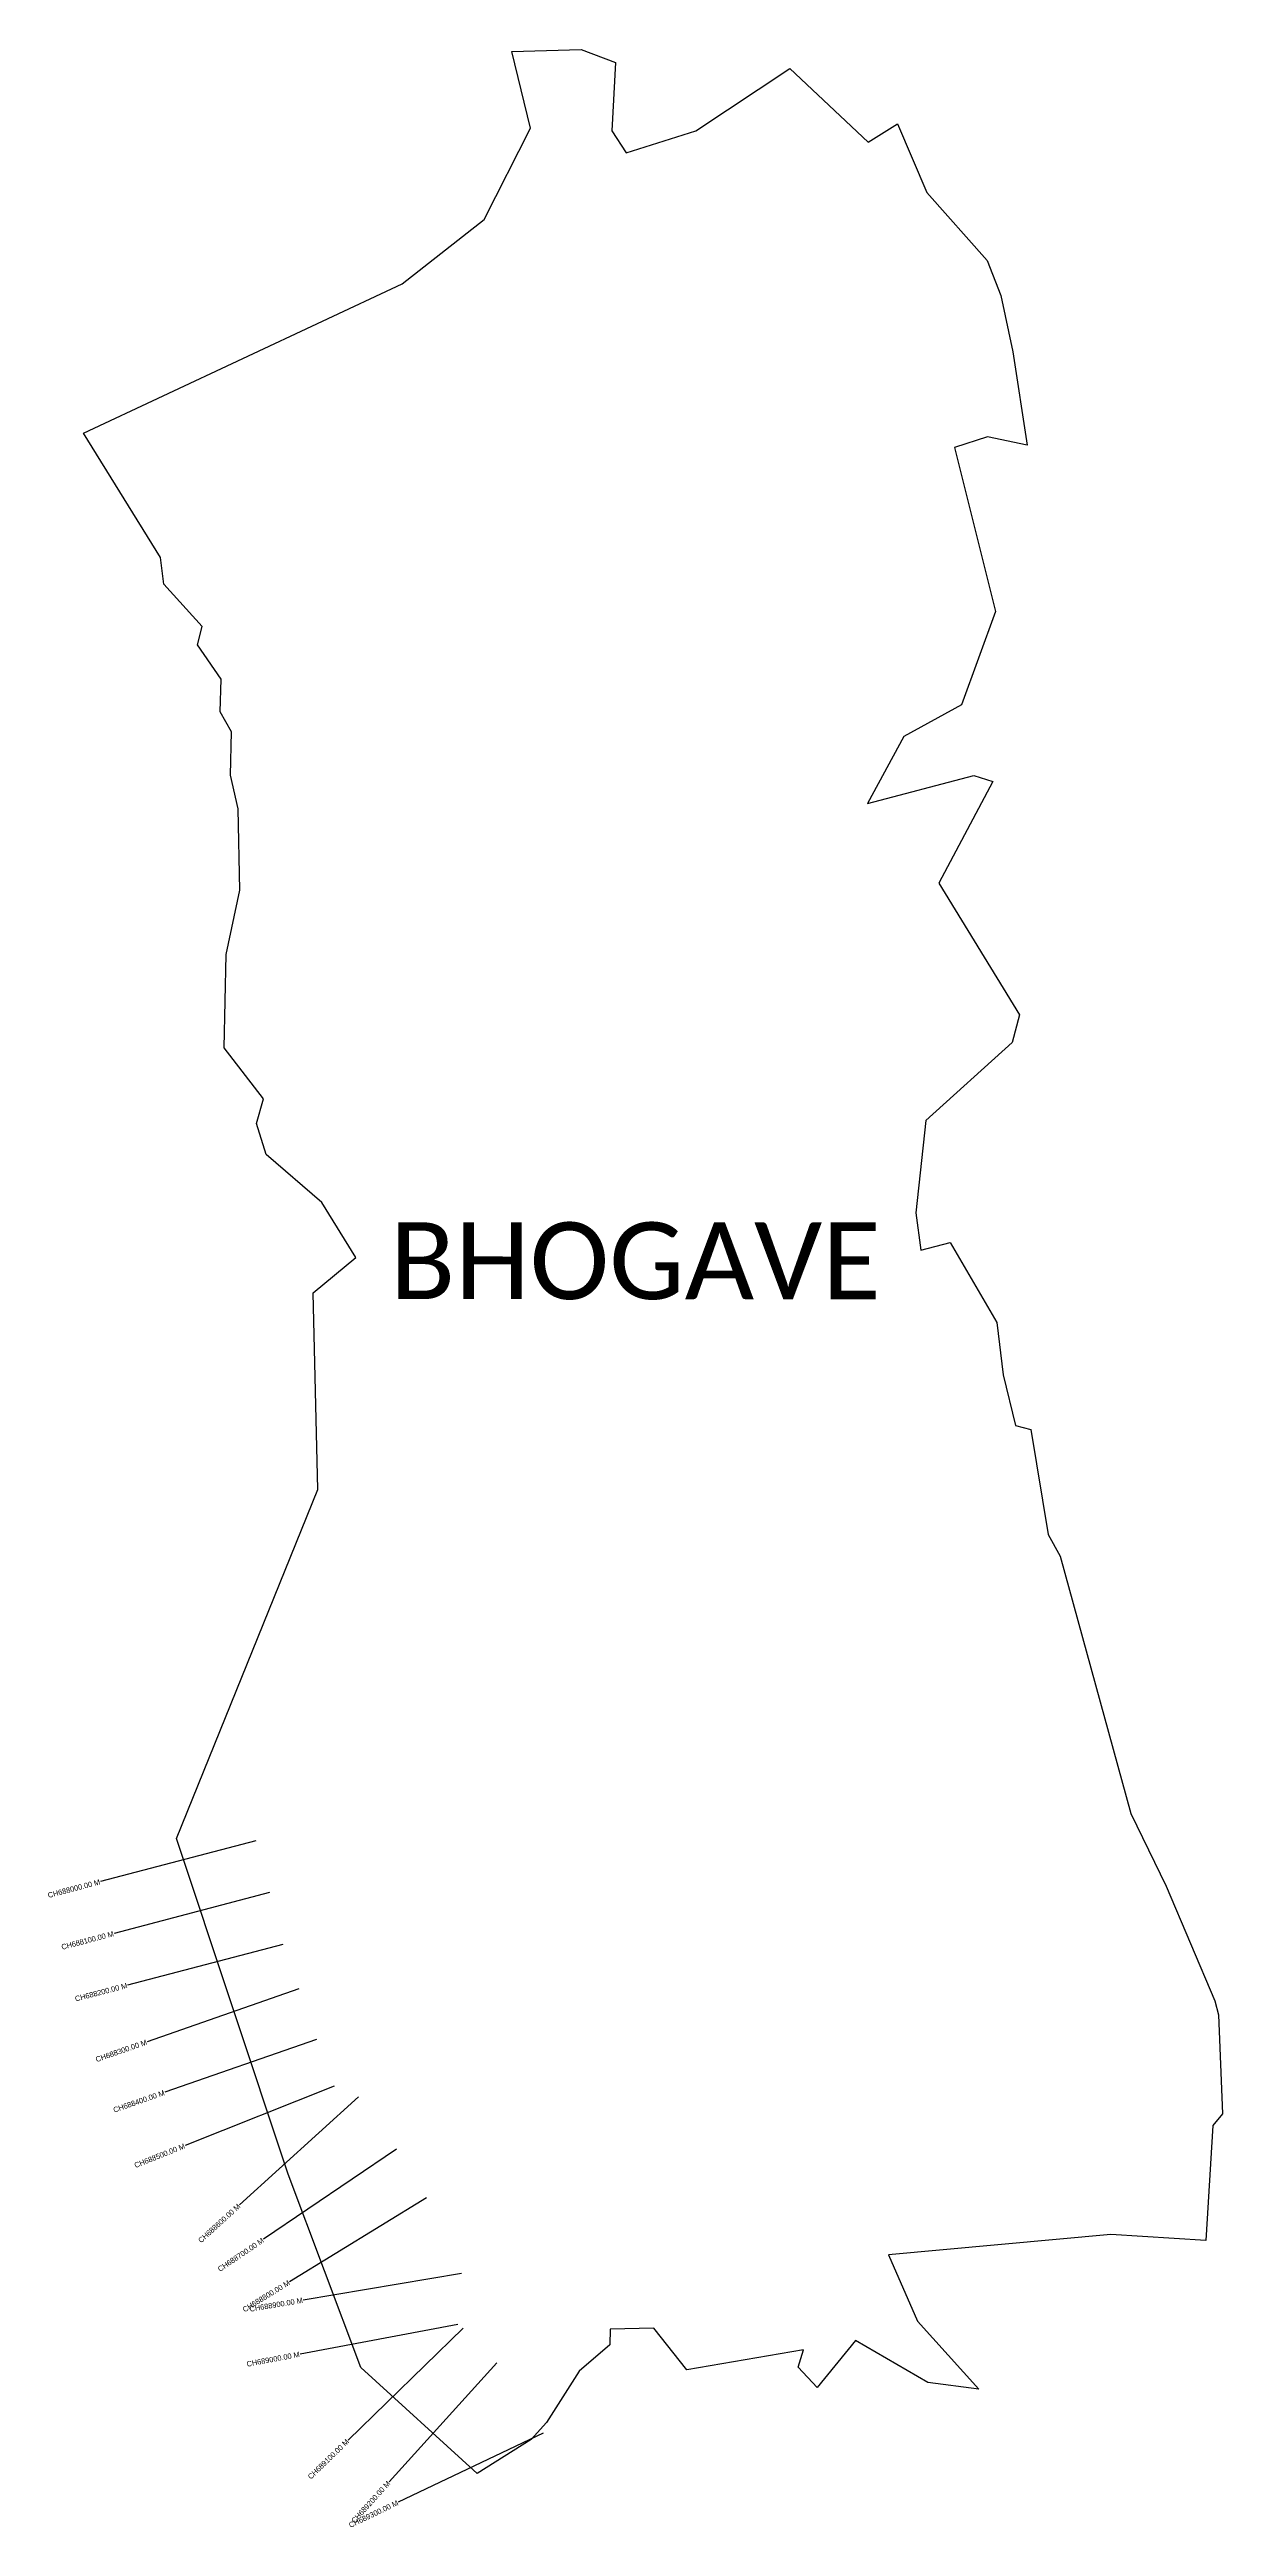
# Model space of a CAD drawing. Header units: metres. Extents: x 339496 to 341688, y 1763342 to 1767972.
import ezdxf
from ezdxf.enums import TextEntityAlignment as Align

# ---------------------------------------------------------------- set-up
doc = ezdxf.new("R2010")
doc.units = ezdxf.units.M
for name, color, linetype in [('CS', 134, 'Continuous'), ('CSMark', 6, 'Continuous'), ('village', 3, 'Continuous'), ('VILLAGE NAME', 250, 'Continuous')]:
    doc.layers.add(name, color=color, linetype=linetype)

msp = doc.modelspace()

# ---------------------------------------------------------------- linework, layer by layer
at = {"layer": 'CS'}
for p, q in [((339881.4, 1764623.7), (339591.2, 1764547.5)), ((339906.8, 1764527), (339616.6, 1764450.8)), ((339932.2, 1764430.2), (339642, 1764354.1)), ((339961.7, 1764347.2), (339678.5, 1764248.3)), ((339994.7, 1764252.8), (339711.5, 1764153.9)), ((340028, 1764165.5), (339749.3, 1764054.3)), ((340073.1, 1764145.4), (339851.2, 1763943.5)), ((340144.3, 1764047.3), (339896, 1763879)), ((340200.5, 1763956.3), (339944.7, 1763799.7)), ((340266, 1763815.1), (339970.2, 1763765.3)), ((340259.2, 1763719.6), (339964.3, 1763664.4)), ((340269.2, 1763712.8), (340053.9, 1763503.9)), ((340332.1, 1763648.3), (340130.7, 1763425.9)), ((340418.5, 1763516.8), (340147.8, 1763387.7))]:
    msp.add_line(p, q, dxfattribs=at)
at = {"layer": 'village', "color": 3, "true_color": 0x00ff00}
msp.add_polyline3d([(341124, 1765728, 0), (341178.7, 1765742, 0), (341265.9, 1765592.8, 0), (341278.1, 1765495, 0), (341301.1, 1765400, 0), (341329.7, 1765392.3, 0), (341362.1, 1765196.1, 0), (341384.5, 1765155.8, 0), (341516.7, 1764674.6, 0), (341582.7, 1764538.8, 0), (341673.2, 1764324.9, 0), (341680.2, 1764298.4, 0), (341687.7, 1764113.7, 0), (341669.6, 1764091.5, 0), (341656.5, 1763877.1, 0), (341479.4, 1763887.9, 0), (341064, 1763850, 0), (341118.1, 1763726.3, 0), (341232.7, 1763599.1, 0), (341137, 1763611.3, 0), (341001.9, 1763690.1, 0), (340930.6, 1763601.9, 0), (340895, 1763640.3, 0), (340904.8, 1763672.6, 0), (340687.1, 1763635.1, 0), (340625.2, 1763713, 0), (340543.6, 1763711.1, 0), (340543.1, 1763681.8, 0), (340485.5, 1763632.8, 0), (340424.7, 1763536.8, 0), (340395.9, 1763505, 0), (340294.9, 1763441.3, 0), (340077.8, 1763639.6, 0), (339942, 1764000.5, 0), (339733.2, 1764628.4, 0), (339997.5, 1765280.5, 0), (339988.8, 1765648.1, 0), (340068.6, 1765713.8, 0), (340004.7, 1765817.1, 0), (339900.7, 1765906.4, 0), (339882.6, 1765964.6, 0), (339896.1, 1766010.5, 0), (339822.2, 1766106, 0), (339826.4, 1766280.7, 0), (339851.9, 1766400.6, 0), (339848.4, 1766552.5, 0), (339834.3, 1766615.6, 0), (339836.1, 1766696.4, 0), (339814.8, 1766733.7, 0), (339816.9, 1766795.3, 0), (339772.8, 1766859.1, 0), (339781.5, 1766893.4, 0), (339709.7, 1766972.4, 0), (339703.7, 1767022.4, 0), (339559.3, 1767254.7, 0), (340154.8, 1767533.9, 0), (340308.1, 1767653.9, 0), (340395.1, 1767824.6, 0), (340359.7, 1767967.9, 0), (340489.6, 1767971.8, 0), (340553.4, 1767947.3, 0), (340546.7, 1767820, 0), (340573.5, 1767779, 0), (340703.5, 1767820, 0), (340879.1, 1767936.1, 0), (341025.9, 1767798.4, 0), (341080.7, 1767832.8, 0), (341135.5, 1767704.8, 0), (341247.9, 1767577.4, 0), (341273.7, 1767511.8, 0), (341295.8, 1767406.5, 0), (341322.6, 1767232.5, 0), (341248.8, 1767247.8, 0), (341187, 1767227.8, 0), (341263.4, 1766921.7, 0), (341200, 1766747.3, 0), (341092.4, 1766688, 0), (341024.2, 1766562.8, 0), (341223.4, 1766614.8, 0), (341258.8, 1766604, 0), (341157.5, 1766413.7, 0), (341308.7, 1766167.6, 0), (341294.8, 1766115.8, 0), (341133.6, 1765970.2, 0), (341115.1, 1765797.7, 0)], close=True, dxfattribs=at)

# ---------------------------------------------------------------- texts
at = {"layer": 'CSMark'}
for s, rotation, p in [('CH688000.00 M', 14.71, (339590.3, 1764547.3)), ('CH688100.00 M', 14.71, (339615.7, 1764450.5)), ('CH688200.00 M', 14.71, (339641.1, 1764353.8)), ('CH688300.00 M', 19.2592, (339677.5, 1764247.9)), ('CH688400.00 M', 19.2592, (339710.5, 1764153.5)), ('CH688500.00 M', 21.7532, (339748.4, 1764054)), ('CH688600.00 M', 42.2853, (339850.4, 1763942.8)), ('CH688700.00 M', 34.1266, (339895.1, 1763878.4)), ('CH688800.00 M', 31.487, (339943.8, 1763799.1)), ('CH688900.00 M', 9.5486, (339969.2, 1763765.2)), ('CH689000.00 M', 10.6027, (339963.3, 1763664.2)), ('CH689100.00 M', 44.1259, (340053.2, 1763503.3)), ('CH689200.00 M', 47.8209, (340130, 1763425.2)), ('CH689300.00 M', 25.4939, (340146.9, 1763387.3))]:
    msp.add_text(s, height=10, rotation=rotation, dxfattribs=at).set_placement(p, align=Align.MIDDLE_RIGHT)
at = {"layer": 'VILLAGE NAME', "insert": (340132.1, 1765780), "char_height": 143.7, "attachment_point": 1, "rotation": 359.9793}
msp.add_mtext_dynamic_manual_height_columns('{\\fCalibri|b0|i0|c0|p34;BHOGAVE}', width=1418, gutter_width=718.5, heights=[0], dxfattribs=at)

doc.saveas('drawing.dxf')
